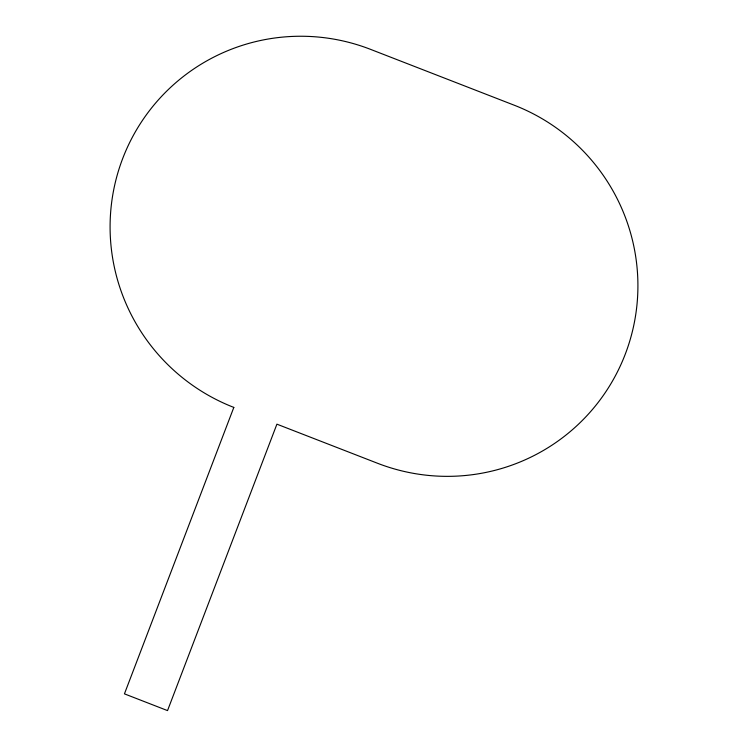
<?xml version="1.0" encoding="UTF-8"?>
<svg xmlns="http://www.w3.org/2000/svg" width="748" height="748" viewBox="0 0 748 748"><rect width="100%" height="100%" fill="white"/><g stroke="black" fill="none" stroke-linecap="round" stroke-linejoin="round"><path stroke-width="1.12" d="M233.825 407.408L124.439 693.854L167.533 710.6L276.91 424.163L377.45 463.236A192.872 191.376 45.7 0 0 625.337 353.991A192.872 191.376 45.7 0 0 514.175 105.188L370.55 49.359A192.872 191.376 45.7 0 0 122.663 158.604A192.872 191.376 45.7 0 0 233.825 407.408"/></g></svg>
